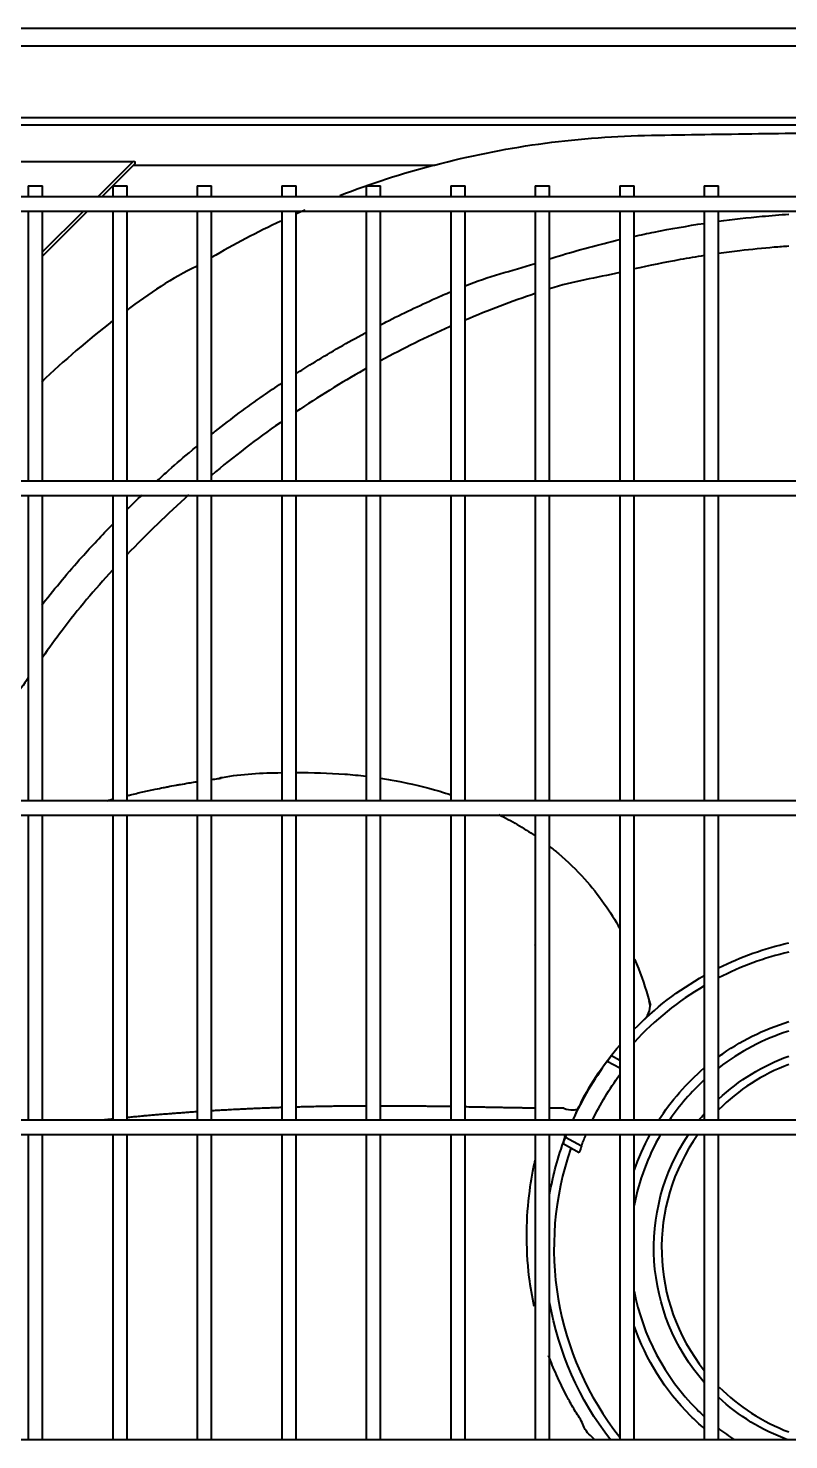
# Model space of a CAD drawing. Extents: x 58467 to 79089, y -33726 to -17391.
# Drawn here: x 72344.9 to 72366.04, y -19293.13 to -19253.9 of the extents above; entities that cross this region are included whole.
import ezdxf

# ---------------------------------------------------------------- set-up
doc = ezdxf.new("R2010")
doc.units = 0
doc.header["$LTSCALE"] = 100
doc.layers.add('+ENTE-ST-DOSEME USTU KONDDRENAJ', color=110, linetype='DOSEMEUSTUKONDENSDRENAJ_LINE', lineweight=40)
doc.linetypes.add('DOSEMEUSTUKONDENSDRENAJ_LINE', pattern='A,300,-40,["CD",Standard,S=15,R=0,X=-35,Y=-7.5],0', length=340)

# ---------------------------------------------------------------- blocks, each defined once
blk = doc.blocks.new('2 KAT SOL')
at = {"color": 3}
for p, q in [((54067.032, -31954.983, -3.539), (54183.081, -31954.983, -3.539)), ((54183.081, -31955.483, -3.539), (54067.032, -31955.483, -3.539)), ((54072.523, -31957.462, -3.539), (54177.681, -31957.462, -3.539)), ((54177.529, -31957.674, -3.539), (54072.675, -31957.674, -3.539)), ((54114.589, -31958.686, -3.539), (54135.615, -31958.686, -3.539)), ((54135.615, -31958.686, -3.539), (54134.635, -31959.666, -3.539)), ((54135.648, -31958.766, -3.539), (54134.748, -31959.666, -3.539)), ((54135.628, -31958.786, -3.539), (54143.998, -31958.786, -3.539)), ((54132.701, -31959.366, -3.539), (54132.701, -31959.666, -3.539)), ((54132.701, -31959.366, -3.539), (54133.101, -31959.366, -3.539)), ((54133.101, -31959.666, -3.539), (54133.101, -31959.366, -3.539)), ((54135.051, -31959.366, -3.539), (54135.051, -31959.666, -3.539)), ((54135.051, -31959.366, -3.539), (54135.451, -31959.366, -3.539)), ((54135.451, -31959.666, -3.539), (54135.451, -31959.366, -3.539)), ((54137.4, -31959.366, -3.539), (54137.4, -31959.666, -3.539)), ((54137.4, -31959.366, -3.539), (54137.8, -31959.366, -3.539)), ((54137.8, -31959.666, -3.539), (54137.8, -31959.366, -3.539)), ((54139.75, -31959.366, -3.539), (54139.75, -31959.666, -3.539)), ((54139.75, -31959.366, -3.539), (54140.15, -31959.366, -3.539)), ((54140.15, -31959.666, -3.539), (54140.15, -31959.366, -3.539)), ((54142.1, -31959.366, -3.539), (54142.1, -31959.666, -3.539)), ((54142.1, -31959.366, -3.539), (54142.5, -31959.366, -3.539)), ((54142.5, -31959.666, -3.539), (54142.5, -31959.366, -3.539)), ((54144.449, -31959.366, -3.539), (54144.449, -31959.666, -3.539)), ((54144.449, -31959.366, -3.539), (54144.849, -31959.366, -3.539)), ((54144.849, -31959.666, -3.539), (54144.849, -31959.366, -3.539)), ((54146.799, -31959.366, -3.539), (54146.799, -31959.666, -3.539)), ((54146.799, -31959.366, -3.539), (54147.199, -31959.366, -3.539)), ((54147.199, -31959.666, -3.539), (54147.199, -31959.366, -3.539)), ((54149.149, -31959.366, -3.539), (54149.149, -31959.666, -3.539)), ((54149.149, -31959.366, -3.539), (54149.548, -31959.366, -3.539)), ((54149.548, -31959.666, -3.539), (54149.548, -31959.366, -3.539)), ((54151.498, -31959.366, -3.539), (54151.498, -31959.666, -3.539)), ((54151.498, -31959.366, -3.539), (54151.898, -31959.366, -3.539)), ((54151.898, -31959.666, -3.539), (54151.898, -31959.366, -3.539)), ((54177.808, -31959.666, -3.539), (54072.353, -31959.666, -3.539)), ((54072.353, -31960.066, -3.539), (54177.808, -31960.066, -3.539)), ((54132.701, -31960.066, -3.539), (54132.701, -31967.571, -3.539)), ((54134.235, -31960.066, -3.539), (54133.101, -31961.2, -3.539)), ((54134.348, -31960.066, -3.539), (54133.101, -31961.313, -3.539)), ((54133.101, -31967.571, -3.539), (54133.101, -31960.066, -3.539)), ((54135.051, -31960.066, -3.539), (54135.051, -31967.571, -3.539)), ((54135.451, -31967.571, -3.539), (54135.451, -31960.066, -3.539)), ((54137.4, -31960.066, -3.539), (54137.4, -31967.571, -3.539)), ((54137.8, -31967.571, -3.539), (54137.8, -31960.066, -3.539)), ((54139.75, -31960.066, -3.539), (54139.75, -31967.571, -3.539)), ((54140.15, -31967.571, -3.539), (54140.15, -31960.066, -3.539)), ((54142.1, -31960.066, -3.539), (54142.1, -31967.571, -3.539)), ((54142.5, -31967.571, -3.539), (54142.5, -31960.066, -3.539)), ((54144.449, -31960.066, -3.539), (54144.449, -31967.571, -3.539)), ((54144.849, -31967.571, -3.539), (54144.849, -31960.066, -3.539)), ((54146.799, -31960.066, -3.539), (54146.799, -31967.571, -3.539)), ((54147.199, -31967.571, -3.539), (54147.199, -31960.066, -3.539)), ((54149.149, -31960.066, -3.539), (54149.149, -31967.571, -3.539)), ((54149.548, -31967.571, -3.539), (54149.548, -31960.066, -3.539)), ((54151.498, -31960.066, -3.539), (54151.498, -31967.571, -3.539)), ((54151.898, -31967.571, -3.539), (54151.898, -31960.066, -3.539)), ((54184.216, -31967.571, -3.539), (54065.854, -31967.571, -3.539)), ((54065.854, -31967.971, -3.539), (54184.216, -31967.971, -3.539)), ((54132.701, -31967.971, -3.539), (54132.701, -31976.45, -3.539)), ((54133.101, -31976.45, -3.539), (54133.101, -31967.971, -3.539)), ((54135.051, -31967.971, -3.539), (54135.051, -31976.45, -3.539)), ((54135.451, -31976.45, -3.539), (54135.451, -31967.971, -3.539)), ((54137.4, -31967.971, -3.539), (54137.4, -31976.45, -3.539)), ((54137.8, -31976.45, -3.539), (54137.8, -31967.971, -3.539)), ((54139.75, -31967.971, -3.539), (54139.75, -31976.45, -3.539)), ((54140.15, -31976.45, -3.539), (54140.15, -31967.971, -3.539)), ((54142.1, -31967.971, -3.539), (54142.1, -31976.45, -3.539)), ((54142.5, -31976.45, -3.539), (54142.5, -31967.971, -3.539)), ((54144.449, -31967.971, -3.539), (54144.449, -31976.45, -3.539)), ((54144.849, -31976.45, -3.539), (54144.849, -31967.971, -3.539)), ((54146.799, -31967.971, -3.539), (54146.799, -31976.45, -3.539)), ((54147.199, -31976.45, -3.539), (54147.199, -31967.971, -3.539)), ((54149.149, -31967.971, -3.539), (54149.149, -31976.45, -3.539)), ((54149.548, -31976.45, -3.539), (54149.548, -31967.971, -3.539)), ((54151.498, -31967.971, -3.539), (54151.498, -31976.45, -3.539)), ((54151.898, -31976.45, -3.539), (54151.898, -31967.971, -3.539)), ((54184.216, -31976.45, -3.539), (54065.854, -31976.45, -3.539)), ((54065.854, -31976.849, -3.539), (54184.216, -31976.849, -3.539)), ((54132.701, -31976.85, -3.539), (54132.701, -31985.329, -3.539)), ((54133.101, -31985.329, -3.539), (54133.101, -31976.85, -3.539)), ((54135.051, -31976.85, -3.539), (54135.051, -31985.329, -3.539)), ((54135.451, -31985.329, -3.539), (54135.451, -31976.85, -3.539)), ((54137.4, -31976.85, -3.539), (54137.4, -31985.329, -3.539)), ((54137.8, -31985.329, -3.539), (54137.8, -31976.85, -3.539)), ((54139.75, -31976.85, -3.539), (54139.75, -31985.329, -3.539)), ((54140.15, -31985.329, -3.539), (54140.15, -31976.85, -3.539)), ((54142.1, -31976.85, -3.539), (54142.1, -31985.329, -3.539)), ((54142.5, -31985.329, -3.539), (54142.5, -31976.85, -3.539)), ((54144.449, -31976.85, -3.539), (54144.449, -31985.329, -3.539)), ((54144.849, -31985.329, -3.539), (54144.849, -31976.85, -3.539)), ((54146.799, -31976.85, -3.539), (54146.799, -31985.329, -3.539)), ((54147.199, -31985.329, -3.539), (54147.199, -31976.85, -3.539)), ((54149.149, -31976.85, -3.539), (54149.149, -31985.329, -3.539)), ((54149.548, -31985.329, -3.539), (54149.548, -31976.85, -3.539)), ((54151.498, -31976.85, -3.539), (54151.498, -31985.329, -3.539)), ((54151.898, -31985.329, -3.539), (54151.898, -31976.85, -3.539)), ((54146.794, -31980.46, -3.539), (54146.799, -31980.455, -3.539)), ((54149.833, -31982.525, -3.539), (54149.852, -31982.507, -3.539)), ((54149.149, -31983.884, -3.539), (54148.798, -31983.692, -3.539)), ((54148.921, -31983.531, -3.539), (54149.149, -31983.656, -3.539)), ((54146.799, -31984.412, -3.539), (54146.796, -31984.411, -3.539)), ((54146.799, -31984.412, -3.539), (54146.796, -31984.411, -3.539)), ((54184.216, -31985.328, -3.539), (54065.854, -31985.328, -3.539)), ((54065.854, -31985.728, -3.539), (54184.216, -31985.728, -3.539)), ((54132.701, -31985.729, -3.539), (54132.701, -31994.206, -3.539)), ((54133.101, -31994.206, -3.539), (54133.101, -31985.729, -3.539)), ((54135.051, -31985.729, -3.539), (54135.051, -31994.206, -3.539)), ((54135.451, -31994.206, -3.539), (54135.451, -31985.729, -3.539)), ((54137.4, -31985.729, -3.539), (54137.4, -31994.206, -3.539)), ((54137.8, -31994.206, -3.539), (54137.8, -31985.729, -3.539)), ((54139.75, -31985.729, -3.539), (54139.75, -31994.206, -3.539)), ((54140.15, -31994.206, -3.539), (54140.15, -31985.729, -3.539)), ((54142.1, -31985.729, -3.539), (54142.1, -31994.206, -3.539)), ((54142.5, -31994.206, -3.539), (54142.5, -31985.729, -3.539)), ((54144.449, -31985.729, -3.539), (54144.449, -31994.206, -3.539)), ((54144.849, -31994.206, -3.539), (54144.849, -31985.729, -3.539)), ((54146.799, -31985.729, -3.539), (54146.799, -31994.206, -3.539)), ((54147.199, -31994.206, -3.539), (54147.199, -31985.729, -3.539)), ((54147.644, -31985.796, -3.539), (54148.087, -31986.039, -3.539)), ((54149.149, -31985.729, -3.539), (54149.149, -31994.206, -3.539)), ((54149.548, -31994.206, -3.539), (54149.548, -31985.729, -3.539)), ((54151.498, -31985.729, -3.539), (54151.498, -31994.206, -3.539)), ((54151.898, -31994.206, -3.539), (54151.898, -31985.729, -3.539)), ((54148.019, -31986.23, -3.539), (54147.574, -31985.985, -3.539)), ((54184.216, -31994.207, -3.539), (54065.854, -31994.207, -3.539))]:
    blk.add_line(p, q, dxfattribs=at)
at = {"color": 3, "extrusion": (0, 0, -1)}
for radius, start, end in [(8.699, 63.5863, 77.2478), (8.699, 44.3587, 60.6054), (6.582, 53.9887, 73.035), (8.699, 27.6697, 40.4519), (5.671, 46.9687, 70.2112), (8.191, 25.7297, 36.0841), (6.582, 32.6925, 49.5563), (5.671, 38.8237, 41.1581), (8.191, 20.3267, 22.6623), (6.582, 19.1081, 28.6481), (5.671, 318.8306, 33.8063), (8.699, 9.905, 20.4357), (8.699, 322.2719, 350.0942), (6.582, 315, 340.8806), (5.671, 290.1825, 313.02), (6.582, 310.4325, 315)]:
    blk.add_arc((-54155.768, -31988.884, 3.539), radius, start, end, dxfattribs=at)
at = {"color": 3}
for radius, start, end in [(8.449, 103.1359, 117.2591), (8.449, 120.3544, 137.4022), (6.332, 107.6513, 127.6706), (8.691, 143.3149, 155.8496), (5.455, 110.61, 135.1912), (6.332, 132.4013, 145.8394), (6.332, 150.1088, 169.1663), (5.455, 144.6525, 218.4862), (8.449, 160.7868, 218.4201), (6.332, 190.8338, 225), (5.455, 225, 249.39), (6.332, 225, 227.5988), (6.332, 232.3294, 237.2006)]:
    blk.add_arc((54155.768, -31988.884, -3.539), radius, start, end, dxfattribs=at)
at = {"color": 3, "extrusion": (5.89787e-06, 5.50525e-06, 1)}
blk.add_arc((54149.49, -31982.16, -3.398), 0.5, 313.0877, 16.4735, dxfattribs=at)
at = {"color": 3}
for centre, major_axis, ratio, start_param, end_param in [((54135.535, -31958.766, -3.539), (0.137, 0.057), 0.414214, -0.785398, 0.785398), ((54147.148, -31985.672, -3.539), (0.468, -0.175), 0.588101, 0, 0.392495)]:
    blk.add_ellipse(centre, major_axis=major_axis, ratio=ratio, start_param=start_param, end_param=end_param, dxfattribs=at)
for points, knots in [([(54143.998, -31958.786, -3.539), (54144.954, -31958.534, -3.539), (54145.919, -31958.339, -3.539), (54147.38, -31958.133, -3.539), (54147.869, -31958.079, -3.539), (54148.852, -31957.999, -3.539), (54149.345, -31957.976, -3.539), (54150.336, -31957.952, -3.539), (54150.833, -31957.945, -3.539), (54151.825, -31957.929, -3.539), (54152.321, -31957.922, -3.539), (54153.81, -31957.902, -3.539), (54154.804, -31957.893, -3.539), (54155.797, -31957.887, -3.539)], [0, 0, 0, 0, 0.25, 0.25, 0.375, 0.375, 0.5, 0.5, 0.625, 0.625, 0.75, 0.75, 1, 1, 1, 1]), ([(54151.893, -31960.349, -3.539), (54152.297, -31960.294, -3.539), (54152.947, -31960.221, -3.539), (54153.599, -31960.167, -3.539), (54153.846, -31960.151, -3.539)], [0, 0, 0, 0, 0.622175, 1, 1, 1, 1]), ([(54149.543, -31960.767, -3.539), (54149.731, -31960.725, -3.539), (54150.378, -31960.589, -3.539), (54151.029, -31960.475, -3.539), (54151.493, -31960.406, -3.539)], [0, 0, 0, 0, 0.290991, 1, 1, 1, 1]), ([(54147.196, -31961.39, -3.539), (54147.275, -31961.365, -3.539), (54147.917, -31961.168, -3.539), (54148.567, -31960.994, -3.539), (54149.141, -31960.858, -3.539)], [0, 0, 0, 0, 0.122391, 1, 1, 1, 1]), ([(54153.847, -31961.041, -3.539), (54153.713, -31961.05, -3.539), (54153.259, -31961.085, -3.539), (54152.61, -31961.15, -3.539), (54152.094, -31961.216, -3.539), (54151.898, -31961.244, -3.539)], [0, 0, 0, 0, 0.205527, 0.696848, 1, 1, 1, 1]), ([(54151.498, -31961.302, -3.539), (54151.274, -31961.337, -3.539), (54150.624, -31961.445, -3.539), (54149.975, -31961.577, -3.539), (54149.548, -31961.674, -3.539)], [0, 0, 0, 0, 0.345093, 1, 1, 1, 1]), ([(54142.492, -31963.227, -3.539), (54142.545, -31963.2, -3.539), (54142.826, -31963.056, -3.539), (54143.336, -31962.804, -3.539), (54143.936, -31962.527, -3.539), (54144.306, -31962.366, -3.539), (54144.444, -31962.307, -3.539)], [0, 0, 0, 0, 0.082272, 0.438667, 0.790874, 1, 1, 1, 1]), ([(54140.139, -31964.59, -3.539), (54140.289, -31964.493, -3.539), (54140.665, -31964.256, -3.539), (54141.271, -31963.893, -3.539), (54141.776, -31963.609, -3.539), (54142.053, -31963.46, -3.539), (54142.098, -31963.435, -3.539)], [0, 0, 0, 0, 0.235493, 0.585637, 0.931817, 1, 1, 1, 1]), ([(54144.449, -31963.269, -3.539), (54144.438, -31963.274, -3.539), (54143.784, -31963.563, -3.539), (54143.132, -31963.882, -3.539), (54142.497, -31964.224, -3.539)], [0, 0, 0, 0, 0.017477, 1, 1, 1, 1]), ([(54142.099, -31964.442, -3.539), (54142.077, -31964.454, -3.539), (54141.419, -31964.823, -3.539), (54140.767, -31965.225, -3.539), (54140.145, -31965.643, -3.539)], [0, 0, 0, 0, 0.033617, 1, 1, 1, 1]), ([(54137.789, -31966.275, -3.539), (54137.829, -31966.243, -3.539), (54138.087, -31966.039, -3.539), (54138.566, -31965.673, -3.539), (54139.181, -31965.23, -3.539), (54139.578, -31964.959, -3.539), (54139.749, -31964.845, -3.539)], [0, 0, 0, 0, 0.062992, 0.40604, 0.74536, 1, 1, 1, 1]), ([(54139.749, -31965.913, -3.539), (54139.734, -31965.924, -3.539), (54139.069, -31966.388, -3.539), (54138.415, -31966.887, -3.539), (54137.793, -31967.409, -3.539)], [0, 0, 0, 0, 0.02383, 1, 1, 1, 1]), ([(54136.299, -31967.545, -3.539), (54136.403, -31967.451, -3.539), (54136.718, -31967.168, -3.539), (54137.085, -31966.851, -3.539), (54137.351, -31966.631, -3.539), (54137.398, -31966.592, -3.539)], [0, 0, 0, 0, 0.288093, 0.872679, 1, 1, 1, 1]), ([(54133.083, -31971.006, -3.539), (54133.095, -31970.991, -3.539), (54133.451, -31970.539, -3.539), (54134.085, -31969.778, -3.539), (54134.753, -31969.073, -3.539), (54135.04, -31968.774, -3.539)], [0, 0, 0, 0, 0.019072, 0.581193, 1, 1, 1, 1]), ([(54135.044, -31970.046, -3.539), (54134.556, -31970.577, -3.539), (54133.883, -31971.364, -3.539), (54133.277, -31972.214, -3.539), (54133.098, -31972.468, -3.539)], [0, 0, 0, 0, 0.70386, 1, 1, 1, 1]), ([(54132.703, -31973.036, -3.539), (54132.574, -31973.22, -3.539), (54132.236, -31973.704, -3.539), (54131.644, -31974.496, -3.539), (54131.146, -31975.33, -3.539), (54130.859, -31975.875, -3.539), (54130.758, -31976.073, -3.539), (54130.751, -31976.086, -3.539)], [0, 0, 0, 0, 0.188637, 0.492926, 0.817568, 0.9884, 1, 1, 1, 1]), ([(54135.448, -31976.307, -3.539), (54135.479, -31976.3, -3.539), (54135.568, -31976.279, -3.539), (54135.715, -31976.244, -3.539), (54135.889, -31976.205, -3.539), (54136.061, -31976.167, -3.539), (54136.253, -31976.127, -3.539), (54136.427, -31976.091, -3.539), (54136.62, -31976.053, -3.539), (54136.775, -31976.024, -3.539), (54136.97, -31975.989, -3.539), (54137.146, -31975.959, -3.539), (54137.303, -31975.933, -3.539), (54137.381, -31975.921, -3.539), (54137.4, -31975.918, -3.539)], [0, 0, 0, 0, 0.04892, 0.138223, 0.227526, 0.316829, 0.406131, 0.525202, 0.584737, 0.703807, 0.763342, 0.882413, 0.971716, 1, 1, 1, 1]), ([(54137.797, -31975.859, -3.539), (54137.827, -31975.855, -3.539), (54137.917, -31975.843, -3.539), (54138.008, -31975.831, -3.539), (54138.068, -31975.824, -3.539)], [0, 0, 0, 0, 0.329472, 1, 1, 1, 1]), ([(54138.016, -31975.817, -3.539), (54138.046, -31975.811, -3.539), (54138.614, -31975.702, -3.539), (54139.196, -31975.677, -3.539), (54139.749, -31975.67, -3.539)], [0, 0, 0, 0, 0.052096, 1, 1, 1, 1]), ([(54140.15, -31975.667, -3.539), (54140.601, -31975.667, -3.539), (54141.252, -31975.681, -3.539), (54141.902, -31975.744, -3.539), (54142.101, -31975.769, -3.539)], [0, 0, 0, 0, 0.693143, 1, 1, 1, 1]), ([(54142.501, -31975.823, -3.539), (54142.644, -31975.845, -3.539), (54143.197, -31975.939, -3.539), (54143.849, -31976.094, -3.539), (54144.351, -31976.251, -3.539), (54144.453, -31976.285, -3.539)], [0, 0, 0, 0, 0.217085, 0.84018, 1, 1, 1, 1]), ([(54145.782, -31976.832, -3.539), (54145.958, -31976.92, -3.539), (54146.303, -31977.107, -3.539), (54146.636, -31977.317, -3.539), (54146.799, -31977.429, -3.539)], [0, 0, 0, 0, 0.500416, 1, 1, 1, 1]), ([(54147.204, -31977.725, -3.539), (54147.286, -31977.788, -3.539), (54147.625, -31978.064, -3.539), (54148.153, -31978.574, -3.539), (54148.719, -31979.283, -3.539), (54149.022, -31979.77, -3.539), (54149.156, -31980.012, -3.539)], [0, 0, 0, 0, 0.103677, 0.436935, 0.728671, 1, 1, 1, 1]), ([(54149.559, -31980.85, -3.539), (54149.595, -31980.937, -3.539), (54149.765, -31981.359, -3.539), (54149.91, -31981.791, -3.539), (54150.006, -31982.142, -3.539)], [0, 0, 0, 0, 0.208433, 1, 1, 1, 1]), ([(54148.798, -31983.692, -3.539), (54148.812, -31983.673, -3.539), (54148.826, -31983.655, -3.539), (54148.852, -31983.621, -3.539), (54148.864, -31983.604, -3.539), (54148.886, -31983.576, -3.539), (54148.895, -31983.564, -3.539), (54148.91, -31983.545, -3.539), (54148.915, -31983.538, -3.539), (54148.92, -31983.532, -3.539), (54148.921, -31983.531, -3.539), (54148.921, -31983.531, -3.539)], [0, 0, 0, 0, 0.217793, 0.217793, 0.435623, 0.435623, 0.652794, 0.652794, 0.867695, 0.867695, 1, 1, 1, 1]), ([(54139.753, -31984.976, -3.539), (54139.733, -31984.977, -3.539), (54139.664, -31984.979, -3.539), (54139.53, -31984.984, -3.539), (54139.382, -31984.989, -3.539), (54139.218, -31984.996, -3.539), (54139.07, -31985.002, -3.539), (54138.904, -31985.009, -3.539), (54138.753, -31985.016, -3.539), (54138.603, -31985.024, -3.539), (54138.437, -31985.032, -3.539), (54138.291, -31985.04, -3.539), (54138.129, -31985.049, -3.539), (54137.984, -31985.057, -3.539), (54137.864, -31985.064, -3.539), (54137.809, -31985.068, -3.539), (54137.802, -31985.068, -3.539)], [0, 0, 0, 0, 0.030761, 0.106414, 0.207284, 0.257719, 0.358589, 0.434241, 0.509893, 0.585546, 0.661198, 0.762068, 0.812503, 0.913373, 0.989026, 1, 1, 1, 1]), ([(54142.098, -31984.933, -3.539), (54142.043, -31984.933, -3.539), (54141.954, -31984.934, -3.539), (54141.798, -31984.935, -3.539), (54141.665, -31984.936, -3.539), (54141.501, -31984.937, -3.539), (54141.369, -31984.939, -3.539), (54141.205, -31984.941, -3.539), (54141.074, -31984.943, -3.539), (54140.909, -31984.946, -3.539), (54140.777, -31984.949, -3.539), (54140.61, -31984.952, -3.539), (54140.475, -31984.955, -3.539), (54140.307, -31984.959, -3.539), (54140.208, -31984.962, -3.539), (54140.143, -31984.964, -3.539)], [0, 0, 0, 0, 0.083725, 0.134792, 0.236924, 0.28799, 0.390123, 0.441189, 0.543321, 0.594388, 0.69652, 0.747586, 0.849719, 0.900785, 1, 1, 1, 1]), ([(54144.448, -31984.951, -3.539), (54144.411, -31984.951, -3.539), (54144.327, -31984.949, -3.539), (54144.211, -31984.948, -3.539), (54144.068, -31984.946, -3.539), (54143.939, -31984.944, -3.539), (54143.791, -31984.942, -3.539), (54143.658, -31984.94, -3.539), (54143.526, -31984.939, -3.539), (54143.378, -31984.937, -3.539), (54143.248, -31984.936, -3.539), (54143.102, -31984.935, -3.539), (54142.973, -31984.934, -3.539), (54142.827, -31984.933, -3.539), (54142.681, -31984.933, -3.539), (54142.571, -31984.933, -3.539), (54142.511, -31984.933, -3.539), (54142.499, -31984.933, -3.539)], [0, 0, 0, 0, 0.058456, 0.133376, 0.183323, 0.283216, 0.333162, 0.408082, 0.483002, 0.532949, 0.632842, 0.682788, 0.757708, 0.832628, 0.907548, 0.982468, 1, 1, 1, 1]), ([(54146.799, -31984.993, -3.539), (54146.797, -31984.993, -3.539), (54146.753, -31984.992, -3.539), (54146.681, -31984.991, -3.539), (54146.574, -31984.99, -3.539), (54146.475, -31984.989, -3.539), (54146.374, -31984.987, -3.539), (54146.258, -31984.985, -3.539), (54146.156, -31984.984, -3.539), (54146.04, -31984.982, -3.539), (54145.922, -31984.979, -3.539), (54145.803, -31984.977, -3.539), (54145.698, -31984.975, -3.539), (54145.59, -31984.973, -3.539), (54145.467, -31984.971, -3.539), (54145.339, -31984.968, -3.539), (54145.214, -31984.966, -3.539), (54145.088, -31984.963, -3.539), (54144.963, -31984.961, -3.539), (54144.884, -31984.959, -3.539), (54144.851, -31984.959, -3.539), (54144.85, -31984.959, -3.539)], [0, 0, 0, 0, 0.002758, 0.072208, 0.118509, 0.164809, 0.234259, 0.28056, 0.35001, 0.396311, 0.465761, 0.535212, 0.581512, 0.627812, 0.697263, 0.766713, 0.813014, 0.882464, 0.951915, 0.998215, 1, 1, 1, 1]), ([(54147.58, -31984.995, -3.539), (54147.564, -31984.995, -3.539), (54147.523, -31984.995, -3.539), (54147.438, -31984.996, -3.539), (54147.346, -31984.996, -3.539), (54147.262, -31984.996, -3.539), (54147.217, -31984.996, -3.539), (54147.199, -31984.996, -3.539)], [0, 0, 0, 0, 0.131384, 0.341336, 0.656263, 0.866214, 1, 1, 1, 1]), ([(54147.593, -31984.997, -3.539), (54147.684, -31985.026, -3.539), (54147.77, -31985.042, -3.539), (54147.909, -31985.042, -3.539), (54147.961, -31985.027, -3.539), (54147.987, -31984.999, -3.539)], [0, 0, 0, 0, 0.5, 0.5, 1, 1, 1, 1]), ([(54147.987, -31984.999, -3.539), (54147.977, -31985.019, -3.539), (54147.968, -31985.039, -3.539), (54147.917, -31985.148, -3.539), (54147.877, -31985.238, -3.539), (54147.837, -31985.328, -3.539)], [0, 0, 0, 0, 0.187509, 0.187509, 1, 1, 1, 1]), ([(54135.049, -31985.296, -3.539), (54135.003, -31985.301, -3.539), (54134.927, -31985.309, -3.539), (54134.83, -31985.32, -3.539), (54134.779, -31985.325, -3.539), (54134.758, -31985.328, -3.539)], [0, 0, 0, 0, 0.46864, 0.785024, 1, 1, 1, 1]), ([(54137.401, -31985.094, -3.539), (54137.396, -31985.094, -3.539), (54137.327, -31985.099, -3.539), (54137.207, -31985.107, -3.539), (54137.043, -31985.119, -3.539), (54136.897, -31985.13, -3.539), (54136.752, -31985.141, -3.539), (54136.593, -31985.153, -3.539), (54136.435, -31985.166, -3.539), (54136.278, -31985.179, -3.539), (54136.12, -31985.193, -3.539), (54135.979, -31985.205, -3.539), (54135.822, -31985.22, -3.539), (54135.68, -31985.233, -3.539), (54135.545, -31985.246, -3.539), (54135.473, -31985.253, -3.539), (54135.449, -31985.255, -3.539)], [0, 0, 0, 0, 0.007103, 0.105116, 0.178625, 0.252135, 0.325644, 0.399153, 0.497166, 0.570676, 0.644185, 0.742198, 0.791204, 0.889217, 0.962726, 1, 1, 1, 1]), ([(54147.574, -31985.985, -3.539), (54147.574, -31985.985, -3.539), (54147.576, -31985.982, -3.539), (54147.581, -31985.968, -3.539), (54147.584, -31985.958, -3.539), (54147.594, -31985.931, -3.539), (54147.599, -31985.915, -3.539), (54147.612, -31985.88, -3.539), (54147.62, -31985.86, -3.539), (54147.633, -31985.825, -3.539), (54147.638, -31985.81, -3.539), (54147.644, -31985.796, -3.539)], [0, 0, 0, 0, 0.211758, 0.211758, 0.423432, 0.423432, 0.636431, 0.636431, 0.852021, 0.852021, 1, 1, 1, 1]), ([(54148.087, -31986.039, -3.539), (54148.079, -31986.06, -3.539), (54148.071, -31986.082, -3.539), (54148.057, -31986.123, -3.539), (54148.05, -31986.142, -3.539), (54148.038, -31986.175, -3.539), (54148.033, -31986.19, -3.539), (54148.025, -31986.213, -3.539), (54148.022, -31986.221, -3.539), (54148.02, -31986.228, -3.539), (54148.019, -31986.23, -3.539), (54148.019, -31986.229, -3.539)], [0, 0, 0, 0, 0.21816, 0.21816, 0.436362, 0.436362, 0.653817, 0.653817, 0.868707, 0.868707, 1, 1, 1, 1]), ([(54146.771, -31990.508, -3.539), (54146.712, -31990.233, -3.539), (54146.667, -31989.962, -3.539), (54146.526, -31988.832, -3.539), (54146.549, -31988.021, -3.539), (54146.683, -31986.993, -3.539), (54146.734, -31986.706, -3.539), (54146.796, -31986.435, -3.539)], [0, 0, 0, 0, 0.178319, 0.178319, 0.758219, 0.758219, 1, 1, 1, 1]), ([(54148.445, -31994.2, -3.539), (54148.426, -31994.175, -3.539), (54148.4, -31994.153, -3.539), (54148.315, -31994.083, -3.539), (54148.262, -31994.028, -3.539), (54148.177, -31993.905, -3.539), (54148.145, -31993.836, -3.539), (54148.093, -31993.706, -3.539), (54148.062, -31993.649, -3.539), (54147.993, -31993.538, -3.539), (54147.954, -31993.484, -3.539), (54147.851, -31993.314, -3.539), (54147.788, -31993.2, -3.539), (54147.601, -31992.858, -3.539), (54147.488, -31992.628, -3.539), (54147.308, -31992.222, -3.539), (54147.235, -31992.045, -3.539), (54147.169, -31991.868, -3.539)], [0, 0, 0, 0, 0.035525, 0.035525, 0.109228, 0.109228, 0.18293, 0.18293, 0.256633, 0.256633, 0.330336, 0.330336, 0.477742, 0.477742, 0.772553, 0.772553, 1, 1, 1, 1])]:
    blk.add_open_spline(points, degree=3, knots=knots, dxfattribs=at)
for points, degree in [([(54143.998, -31958.786, -3.539), (54143.101, -31959.023, -3.539), (54142.223, -31959.309, -3.539), (54141.365, -31959.641, -3.539)], 3), ([(54140.398, -31960.038, -3.539), (54140.309, -31960.077, -3.539), (54140.221, -31960.116, -3.539), (54140.133, -31960.156, -3.539)], 3), ([(54139.728, -31960.342, -3.539), (54139.071, -31960.652, -3.539), (54138.426, -31960.99, -3.539), (54137.795, -31961.357, -3.539)], 3), ([(54137.382, -31961.603, -3.539), (54136.709, -31961.918, -3.539), (54136.059, -31962.357, -3.539), (54135.432, -31962.824, -3.539)], 3), ([(54144.847, -31962.139, -3.539), (54145.486, -31961.878, -3.539), (54146.135, -31961.733, -3.539), (54146.792, -31961.519, -3.539)], 3), ([(54149.148, -31961.768, -3.539), (54148.5, -31961.926, -3.539), (54147.85, -31962.014, -3.539), (54147.199, -31962.223, -3.539)], 3), ([(54146.799, -31962.356, -3.539), (54146.148, -31962.575, -3.539), (54145.498, -31962.822, -3.539), (54144.848, -31963.097, -3.539)], 3), ([(54135.049, -31963.115, -3.539), (54134.36, -31963.649, -3.539), (54133.699, -31964.219, -3.539), (54133.066, -31964.825, -3.539)], 3), ([(54137.162, -31967.954, -3.539), (54136.574, -31968.479, -3.539), (54136.001, -31969.035, -3.539), (54135.444, -31969.619, -3.539)], 3), ([(54135.447, -31968.357, -3.539), (54135.585, -31968.222, -3.539), (54135.724, -31968.086, -3.539), (54135.864, -31967.952, -3.539)], 3), ([(54134.884, -31976.449, -3.539), (54134.949, -31976.432, -3.539), (54135.015, -31976.415, -3.539), (54135.082, -31976.398, -3.539)], 3), ([(54149.833, -31982.525, -3.539), (54149.827, -31982.529, -3.539), (54149.856, -31982.503, -3.539)], 2), ([(54147.593, -31984.997, -3.539), (54147.589, -31984.996, -3.539), (54147.585, -31984.996, -3.539), (54147.58, -31984.996, -3.539)], 3), ([(54148.064, -31984.845, -3.539), (54148.037, -31984.895, -3.539), (54148.012, -31984.946, -3.539), (54147.987, -31984.999, -3.539)], 3), ([(54147.663, -31985.728, -3.539), (54147.647, -31985.768, -3.539), (54147.631, -31985.807, -3.539), (54147.617, -31985.847, -3.539)], 3)]:
    blk.add_open_spline(points, degree=degree, dxfattribs=at)

msp = doc.modelspace()

# ---------------------------------------------------------------- block references
at = {"layer": '+ENTE-ST-DOSEME USTU KONDDRENAJ', "color": 3, "linetype": 'Continuous'}
msp.add_blockref('2 KAT SOL', (18212.194, 12701.082), dxfattribs=at)

doc.saveas('drawing.dxf')
